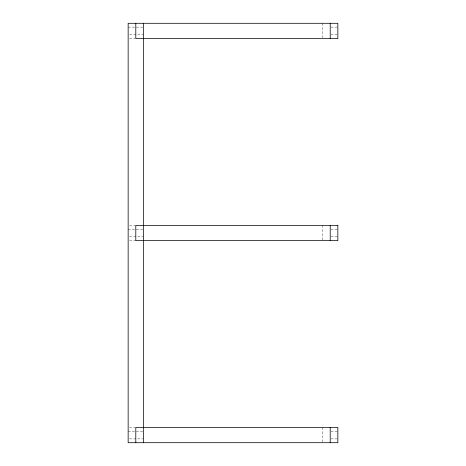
<?xml version="1.0" encoding="UTF-8"?>
<svg xmlns="http://www.w3.org/2000/svg" width="466" height="466" viewBox="0 0 466 466"><rect width="100%" height="100%" fill="white"/><g stroke="black" fill="none" stroke-linecap="round" stroke-linejoin="round"><path stroke-width="0.35" stroke-dasharray="2.33 1.75" d="M128.15 27.121L143.441 27.121M330.901 27.121L337.85 27.121M129.542 34.769L143.441 34.769M330.901 34.769L337.85 34.769M129.542 38.591L135.099 38.591M129.542 225.358L135.099 225.358M128.15 229.179L143.441 229.179M330.901 229.179L337.85 229.179M129.542 236.821L143.441 236.821M330.901 236.821L337.85 236.821M129.542 240.642L135.798 240.642M129.542 427.409L135.099 427.409M128.15 431.231L143.441 431.231M330.901 431.231L337.85 431.231M129.542 438.879L143.441 438.879M330.901 438.879L337.85 438.879M322.559 23.3L322.559 37.863M322.559 225.358L322.559 239.92M322.559 427.409L322.559 441.972"/><path stroke-width="0.7" d="M330.208 23.3L330.208 38.591M330.208 225.358L330.208 240.642M330.202 427.409L330.202 442.7M143.441 23.3L143.441 442.7M135.798 23.3L135.798 38.591L337.85 38.591L337.85 23.3L128.15 23.3L128.15 442.7L337.85 442.7L337.85 427.409L135.798 427.409L135.798 442.7M337.85 225.358L135.798 225.358L135.798 240.642L337.85 240.642L337.85 225.358"/></g></svg>
